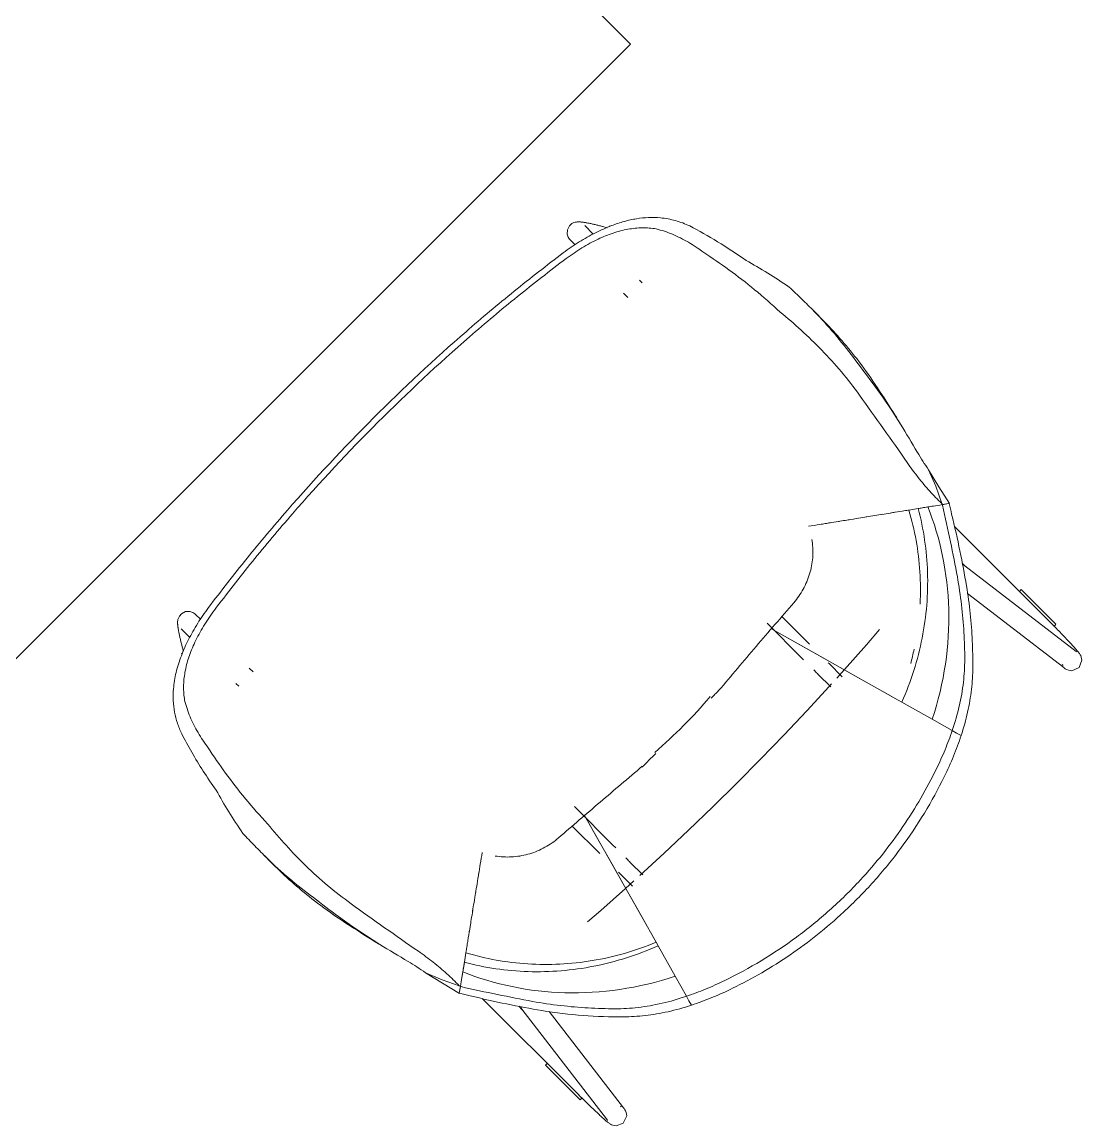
# Model space of a CAD drawing. Header units: millimetres. Extents: x 155927 to 317870, y -36033 to 97293.
# Drawn here: x 228249 to 229081, y 26475 to 27342 of the extents above; entities that cross this region are included whole.
import ezdxf

# ---------------------------------------------------------------- set-up
doc = ezdxf.new("R2010")
doc.units = ezdxf.units.MM
doc.header["$MEASUREMENT"] = 0
doc.layers.add('I-FURN', color=8, linetype='CONTINUOUS', lineweight=9)

msp = doc.modelspace()

# ---------------------------------------------------------------- linework, layer by layer
at = {"layer": 'I-FURN'}
for p, q in [((228726.91, 27324.46), (228231.93, 27819.43)), ((228231.93, 26829.48), (228726.91, 27324.46)), ((228679.11, 27181.77), (228681.03, 27183.47)), ((228681.03, 27183.47), (228682.55, 27184.24)), ((228682.55, 27184.24), (228683.66, 27184.58)), ((228683.66, 27184.58), (228684.51, 27184.74)), ((228684.51, 27184.74), (228685.18, 27184.82)), ((228685.18, 27184.82), (228685.76, 27184.86)), ((228685.76, 27184.86), (228686.28, 27184.86)), ((228686.28, 27184.86), (228686.77, 27184.86)), ((228686.77, 27184.86), (228687.24, 27184.83)), ((228687.24, 27184.83), (228687.7, 27184.8)), ((228687.7, 27184.8), (228688.16, 27184.76)), ((228688.16, 27184.76), (228688.63, 27184.72)), ((228688.63, 27184.72), (228689.1, 27184.66)), ((228689.1, 27184.66), (228689.59, 27184.6)), ((228689.59, 27184.6), (228690.09, 27184.53)), ((228690.09, 27184.53), (228690.6, 27184.45)), ((228690.6, 27184.45), (228691.12, 27184.37)), ((228691.12, 27184.37), (228691.67, 27184.28)), ((228691.67, 27184.28), (228692.22, 27184.18)), ((228692.22, 27184.18), (228692.79, 27184.07)), ((228692.79, 27184.07), (228693.38, 27183.96)), ((228693.38, 27183.96), (228693.98, 27183.85)), ((228693.98, 27183.85), (228694.59, 27183.72)), ((228694.59, 27183.72), (228695.22, 27183.6)), ((228695.22, 27183.6), (228695.86, 27183.46)), ((228695.86, 27183.46), (228696.51, 27183.32)), ((228677.52, 27178.69), (228677.36, 27175.24)), ((228677.36, 27175.24), (228678.17, 27172.8)), ((228677.52, 27178.69), (228679.11, 27181.77)), ((228697.74, 27175.3), (228691.04, 27181.99)), ((228696.51, 27183.32), (228697.17, 27183.17)), ((228697.17, 27183.17), (228697.84, 27183.02)), ((228697.84, 27183.02), (228698.52, 27182.87)), ((228698.52, 27182.87), (228699.21, 27182.71)), ((228699.21, 27182.71), (228699.91, 27182.54)), ((228699.91, 27182.54), (228700.61, 27182.37)), ((228700.61, 27182.37), (228701.32, 27182.19)), ((228701.32, 27182.19), (228702.04, 27182.02)), ((228702.04, 27182.02), (228702.76, 27181.83)), ((228702.76, 27181.83), (228703.48, 27181.65)), ((228703.48, 27181.65), (228704.2, 27181.46)), ((228704.2, 27181.46), (228704.92, 27181.27)), ((228704.92, 27181.27), (228705.12, 27181.22)), ((228708.52, 27180.3), (228705.12, 27181.22)), ((228710.31, 27181.29), (228710.45, 27181.79)), ((228678.17, 27172.8), (228679.1, 27171.38)), ((228679.1, 27171.38), (228679.73, 27170.68)), ((228679.73, 27170.68), (228683.52, 27166.89)), ((228736.12, 27136.91), (228733.93, 27139.1)), ((228721.57, 27128.84), (228724.81, 27125.6)), ((228874.95, 27110.83), (228869.01, 27116.77)), ((228916.74, 27058.67), (228924.91, 27047.36)), ((228924.91, 27047.36), (228932.08, 27036.69)), ((228932.08, 27036.69), (228938.92, 27026.08)), ((228960.93, 26990.28), (228966.65, 26977.33)), ((228969.06, 26976.99), (228960.93, 26990.28)), ((228966.65, 26977.33), (228971.18, 26963.82)), ((228977.18, 26963.68), (228969.06, 26976.99)), ((228945.38, 26958.63), (228952.76, 26959.83)), ((228952.76, 26959.83), (228956.01, 26960.35)), ((228956.01, 26960.35), (228960.33, 26961.05)), ((228960.33, 26961.05), (228966.36, 26962.03)), ((228971.76, 26962.9), (228971.18, 26963.82)), ((228971.76, 26962.9), (228977.14, 26963.77)), ((228977.12, 26963.77), (228971.78, 26962.91)), ((228971.78, 26962.91), (228971.88, 26962.42)), ((228976.54, 26963.68), (228971.82, 26962.91)), ((229055.1, 26871.84), (228981.14, 26945.79)), ((228869.56, 26934.11), (228869.35, 26935.59)), ((228987.28, 26917.03), (228989.94, 26914.36)), ((228989.47, 26914.79), (228988.3, 26915.58)), ((229076.73, 26847.58), (228989.47, 26914.79)), ((228991.45, 26893.07), (229066.96, 26834.91)), ((229032.12, 26894.8), (229033.49, 26896.17)), ((229060.8, 26868.96), (229033.53, 26896.22)), ((228371.65, 26871.89), (228371.57, 26871.21)), ((228371.81, 26872.73), (228371.65, 26871.89)), ((228372.16, 26873.85), (228371.81, 26872.73)), ((228372.93, 26875.37), (228372.16, 26873.85)), ((228374.63, 26877.29), (228372.93, 26875.37)), ((228377.7, 26878.87), (228374.63, 26877.29)), ((228377.7, 26878.87), (228381.16, 26879.04)), ((228381.16, 26879.04), (228383.59, 26878.22)), ((228383.59, 26878.22), (228385.02, 26877.29)), ((228385.02, 26877.29), (228385.71, 26876.66)), ((228389.5, 26872.88), (228385.71, 26876.66)), ((228867.48, 26853.41), (228845.8, 26875.09)), ((229059.38, 26867.54), (229055.08, 26871.85)), ((229055.32, 26871.62), (229055.1, 26871.84)), ((229056.32, 26870.62), (229055.32, 26871.62)), ((228371.54, 26870.63), (228371.53, 26870.11)), ((228371.53, 26870.11), (228371.54, 26869.62)), ((228371.57, 26871.21), (228371.54, 26870.63)), ((228371.54, 26869.62), (228371.56, 26869.16)), ((228371.56, 26869.16), (228371.59, 26868.7)), ((228371.59, 26868.7), (228371.63, 26868.23)), ((228371.63, 26868.23), (228371.68, 26867.77)), ((228371.68, 26867.77), (228371.73, 26867.29)), ((228371.73, 26867.29), (228371.8, 26866.81)), ((228371.8, 26866.81), (228371.87, 26866.31)), ((228371.87, 26866.31), (228371.94, 26865.8)), ((228371.94, 26865.8), (228372.03, 26865.27)), ((228372.03, 26865.27), (228372.12, 26864.73)), ((228372.12, 26864.73), (228372.21, 26864.17)), ((228372.21, 26864.17), (228372.32, 26863.6)), ((228372.32, 26863.6), (228372.43, 26863.01)), ((228372.43, 26863.01), (228372.55, 26862.41)), ((228374.4, 26865.35), (228381.09, 26858.66)), ((228834.2, 26869.71), (228861.24, 26842.67)), ((228837.53, 26865.44), (228937.11, 26809.33)), ((228854.25, 26856.02), (228837.53, 26865.44)), ((228922.46, 26864.88), (228912.04, 26852.82)), ((229057.31, 26869.62), (229056.32, 26870.62)), ((229058.3, 26868.62), (229057.31, 26869.62)), ((229059.28, 26867.63), (229058.3, 26868.62)), ((229060.26, 26866.64), (229059.28, 26867.63)), ((229060.75, 26868.91), (229059.38, 26867.54)), ((229061.22, 26865.65), (229060.26, 26866.64)), ((229062.18, 26864.68), (229061.22, 26865.65)), ((229063.12, 26863.71), (229062.18, 26864.68)), ((229064.04, 26862.76), (229063.12, 26863.71)), ((229064.95, 26861.82), (229064.04, 26862.76)), ((228372.55, 26862.41), (228372.67, 26861.8)), ((228372.67, 26861.8), (228372.8, 26861.17)), ((228372.8, 26861.17), (228372.93, 26860.54)), ((228372.93, 26860.54), (228373.07, 26859.89)), ((228373.07, 26859.89), (228373.22, 26859.22)), ((228373.22, 26859.22), (228373.37, 26858.55)), ((228373.37, 26858.55), (228373.53, 26857.87)), ((228373.53, 26857.87), (228373.69, 26857.18)), ((228373.69, 26857.18), (228373.85, 26856.48)), ((228373.85, 26856.48), (228374.02, 26855.78)), ((228374.02, 26855.78), (228374.2, 26855.07)), ((228374.2, 26855.07), (228374.38, 26854.36)), ((228374.38, 26854.36), (228374.56, 26853.64)), ((228875.68, 26843.94), (228854.25, 26856.02)), ((229065.85, 26860.89), (229064.95, 26861.82)), ((229066.73, 26859.98), (229065.85, 26860.89)), ((229067.58, 26859.08), (229066.73, 26859.98)), ((229068.42, 26858.21), (229067.58, 26859.08)), ((229069.23, 26857.35), (229068.42, 26858.21)), ((229070.02, 26856.51), (229069.23, 26857.35)), ((229070.79, 26855.69), (229070.02, 26856.51)), ((229071.53, 26854.9), (229070.79, 26855.69)), ((229072.24, 26854.13), (229071.53, 26854.9)), ((229072.93, 26853.39), (229072.24, 26854.13)), ((228374.54, 26845.93), (228374.57, 26845.82)), ((228374.56, 26853.64), (228374.74, 26852.92)), ((228374.61, 26845.95), (228375.11, 26846.08)), ((228374.74, 26852.92), (228374.93, 26852.2)), ((228374.93, 26852.2), (228375.12, 26851.47)), ((228375.12, 26851.47), (228375.18, 26851.28)), ((228375.18, 26851.28), (228376.09, 26847.87)), ((228912.04, 26852.82), (228894.88, 26833.44)), ((229073.59, 26852.67), (229072.93, 26853.39)), ((229074.22, 26851.98), (229073.59, 26852.67)), ((229074.82, 26851.31), (229074.22, 26851.98)), ((229075.39, 26850.68), (229074.82, 26851.31)), ((229075.93, 26850.07), (229075.39, 26850.68)), ((229076.44, 26849.49), (229075.93, 26850.07)), ((229076.91, 26848.94), (229076.44, 26849.49)), ((229076.78, 26847.54), (229076.73, 26847.58)), ((229076.93, 26847.43), (229076.78, 26847.54)), ((229077.36, 26848.41), (229076.91, 26848.94)), ((229076.99, 26847.39), (229076.93, 26847.43)), ((229077.78, 26847.91), (229077.36, 26848.41)), ((229078.17, 26847.44), (229077.78, 26847.91)), ((229078.53, 26846.98), (229078.17, 26847.44)), ((229078.88, 26846.54), (229078.53, 26846.98)), ((229079.21, 26846.09), (229078.88, 26846.54)), ((229079.53, 26845.63), (229079.21, 26846.09)), ((229079.88, 26845.1), (229079.53, 26845.63)), ((228861.97, 26841.95), (228861.24, 26842.67)), ((228862.79, 26841.13), (228861.97, 26841.95)), ((228895.25, 26832.92), (228875.68, 26843.94)), ((228882.21, 26838.68), (228882.81, 26838.07)), ((228893.1, 26827.79), (228882.81, 26838.07)), ((229065.94, 26837.11), (229065.71, 26837.4)), ((229066.12, 26836.88), (229065.94, 26837.11)), ((229066.23, 26836.73), (229066.12, 26836.88)), ((229079.14, 26835.08), (229081.23, 26840.74)), ((229080.27, 26844.39), (229079.88, 26845.1)), ((229080.76, 26843.25), (229080.27, 26844.39)), ((229081.23, 26840.74), (229080.76, 26843.25)), ((228430.79, 26831.58), (228427.78, 26834.6)), ((228871.5, 26832.41), (228870.75, 26833.16)), ((228872.23, 26831.68), (228871.5, 26832.41)), ((228872.95, 26830.97), (228872.23, 26831.68)), ((228873.64, 26830.27), (228872.95, 26830.97)), ((228874.33, 26829.59), (228873.64, 26830.27)), ((228874.33, 26829.59), (228884.18, 26819.73)), ((228894.88, 26833.44), (228888.84, 26826.72)), ((228911.95, 26823.51), (228895.25, 26832.92)), ((229067.16, 26834.75), (229066.96, 26834.91)), ((229067.61, 26834.42), (229067.16, 26834.75)), ((229068.08, 26834.1), (229067.61, 26834.42)), ((229068.62, 26833.75), (229068.08, 26834.1)), ((229069.35, 26833.35), (229068.62, 26833.75)), ((229070.57, 26832.85), (229069.35, 26833.35)), ((229073.31, 26832.43), (229070.57, 26832.85)), ((229079.14, 26835.08), (229073.31, 26832.43)), ((228417.29, 26822.46), (228419.48, 26820.27)), ((228865.23, 26801), (228882.96, 26820.24)), ((228882.96, 26820.24), (228884.74, 26822.19)), ((228924.89, 26816.22), (228911.95, 26823.51)), ((228933.43, 26811.41), (228924.89, 26816.22)), ((228937.11, 26809.33), (228933.43, 26811.41)), ((228939.81, 26807.81), (228937.11, 26809.33)), ((228937.11, 26809.33), (228939.81, 26807.81)), ((228963.7, 26794.35), (228939.81, 26807.81)), ((228939.81, 26807.81), (228963.7, 26794.35)), ((228847.19, 26781.9), (228865.23, 26801)), ((228979.41, 26785.5), (228963.7, 26794.35)), ((228963.7, 26794.35), (228979.41, 26785.5)), ((228979.41, 26785.5), (228982.92, 26783.52)), ((228979.41, 26785.5), (228982.92, 26783.52)), ((228828.87, 26762.95), (228847.19, 26781.9)), ((228982.92, 26783.52), (228986.43, 26781.55)), ((228982.92, 26783.52), (228986.43, 26781.55)), ((228810.31, 26744.19), (228828.87, 26762.95)), ((228736.23, 26757.51), (228735.94, 26756.73)), ((228791.53, 26725.65), (228810.31, 26744.19)), ((228713.72, 26695.15), (228682.9, 26725.97)), ((228772.57, 26707.36), (228791.53, 26725.65)), ((228747.06, 26619.29), (228690.95, 26718.87)), ((228690.95, 26718.87), (228700.38, 26702.14)), ((228681.3, 26710.6), (228702.99, 26688.92)), ((228753.44, 26689.35), (228772.57, 26707.36)), ((228700.38, 26702.14), (228712.45, 26680.71)), ((228713.72, 26695.15), (228714.54, 26694.33)), ((228714.54, 26694.33), (228715.36, 26693.51)), ((228439.62, 26687.39), (228445.57, 26681.44)), ((228620.8, 26687.04), (228622.28, 26686.83)), ((228723.32, 26685.55), (228724.06, 26684.81)), ((228724.06, 26684.81), (228724.79, 26684.08)), ((228724.79, 26684.08), (228725.51, 26683.37)), ((228725.51, 26683.37), (228726.2, 26682.67)), ((228726.2, 26682.67), (228726.81, 26682.07)), ((228736.66, 26672.21), (228726.81, 26682.07)), ((228734.2, 26671.65), (228753.44, 26689.35)), ((228712.45, 26680.71), (228723.48, 26661.14)), ((228718.32, 26673.58), (228717.64, 26674.26)), ((228718.32, 26673.58), (228728.61, 26663.3)), ((228722.96, 26661.51), (228729.68, 26667.55)), ((228703.58, 26644.35), (228722.96, 26661.51)), ((228723.48, 26661.14), (228732.88, 26644.45)), ((228509.04, 26631.48), (228497.72, 26639.65)), ((228693.3, 26635.48), (228703.58, 26644.35)), ((228732.88, 26644.45), (228740.18, 26631.5)), ((228519.71, 26624.31), (228509.04, 26631.48)), ((228740.18, 26631.5), (228744.99, 26622.97)), ((228530.31, 26617.47), (228519.71, 26624.31)), ((228744.99, 26622.97), (228747.06, 26619.29)), ((228747.06, 26619.29), (228748.58, 26616.58)), ((228748.58, 26616.58), (228747.06, 26619.29)), ((228748.58, 26616.58), (228762.04, 26592.7)), ((228762.04, 26592.7), (228748.58, 26616.58)), ((228596.04, 26600.39), (228596.57, 26603.63)), ((228596.57, 26603.63), (228597.76, 26611.02)), ((228579.06, 26589.74), (228566.11, 26595.47)), ((228566.11, 26595.47), (228579.41, 26587.34)), ((228594.36, 26590.03), (228595.34, 26596.07)), ((228595.34, 26596.07), (228596.04, 26600.39)), ((228592.58, 26585.21), (228579.06, 26589.74)), ((228579.41, 26587.34), (228592.72, 26579.22)), ((228762.04, 26592.7), (228770.89, 26576.98)), ((228770.89, 26576.98), (228762.04, 26592.7)), ((228593.49, 26584.64), (228592.58, 26585.21)), ((228592.62, 26579.26), (228593.49, 26584.64)), ((228593.49, 26584.61), (228592.62, 26579.27)), ((228593.48, 26584.57), (228592.62, 26579.27)), ((228593.97, 26584.51), (228593.49, 26584.61)), ((228772.87, 26573.47), (228770.89, 26576.98)), ((228772.87, 26573.47), (228770.89, 26576.98)), ((228610.6, 26575.25), (228684.56, 26501.29)), ((228642.06, 26566.42), (228639.36, 26569.12)), ((228774.85, 26569.97), (228772.87, 26573.47)), ((228774.85, 26569.97), (228772.87, 26573.47)), ((228641.6, 26566.92), (228640.81, 26568.1)), ((228641.6, 26566.92), (228708.81, 26479.67)), ((228721.49, 26489.43), (228663.25, 26565.04)), ((228660.17, 26522.86), (228687.44, 26495.6)), ((228660.22, 26522.91), (228661.59, 26524.27)), ((228684.78, 26501.07), (228684.56, 26501.29)), ((228684.58, 26501.28), (228688.85, 26497.01)), ((228685.78, 26500.07), (228684.78, 26501.07)), ((228686.78, 26499.08), (228685.78, 26500.07)), ((228687.77, 26498.09), (228686.78, 26499.08)), ((228688.85, 26497.01), (228687.48, 26495.65)), ((228688.77, 26497.11), (228687.77, 26498.09)), ((228689.76, 26496.14), (228688.77, 26497.11)), ((228690.74, 26495.17), (228689.76, 26496.14)), ((228691.71, 26494.22), (228690.74, 26495.17)), ((228692.68, 26493.28), (228691.71, 26494.22)), ((228693.63, 26492.35), (228692.68, 26493.28)), ((228694.57, 26491.44), (228693.63, 26492.35)), ((228695.5, 26490.54), (228694.57, 26491.44)), ((228696.41, 26489.67), (228695.5, 26490.54)), ((228719.28, 26490.45), (228718.99, 26490.68)), ((228719.51, 26490.27), (228719.28, 26490.45)), ((228719.66, 26490.16), (228719.51, 26490.27)), ((228697.31, 26488.81), (228696.41, 26489.67)), ((228698.19, 26487.98), (228697.31, 26488.81)), ((228699.05, 26487.16), (228698.19, 26487.98)), ((228699.88, 26486.37), (228699.05, 26487.16)), ((228700.7, 26485.6), (228699.88, 26486.37)), ((228701.49, 26484.86), (228700.7, 26485.6)), ((228702.26, 26484.15), (228701.49, 26484.86)), ((228703.01, 26483.46), (228702.26, 26484.15)), ((228703.72, 26482.8), (228703.01, 26483.46)), ((228704.42, 26482.17), (228703.72, 26482.8)), ((228705.08, 26481.57), (228704.42, 26482.17)), ((228705.72, 26481), (228705.08, 26481.57)), ((228721.32, 26477.26), (228723.96, 26483.08)), ((228721.64, 26489.23), (228721.49, 26489.43)), ((228721.97, 26488.78), (228721.64, 26489.23)), ((228722.3, 26488.31), (228721.97, 26488.78)), ((228722.64, 26487.77), (228722.3, 26488.31)), ((228723.04, 26487.04), (228722.64, 26487.77)), ((228723.55, 26485.82), (228723.04, 26487.04)), ((228723.96, 26483.08), (228723.55, 26485.82)), ((228706.32, 26480.46), (228705.72, 26481)), ((228706.9, 26479.96), (228706.32, 26480.46)), ((228707.46, 26479.48), (228706.9, 26479.96)), ((228707.98, 26479.03), (228707.46, 26479.48)), ((228708.48, 26478.61), (228707.98, 26479.03)), ((228708.96, 26478.22), (228708.48, 26478.61)), ((228708.85, 26479.62), (228708.81, 26479.67)), ((228708.97, 26479.46), (228708.85, 26479.62)), ((228709.41, 26477.86), (228708.96, 26478.22)), ((228709.01, 26479.4), (228708.97, 26479.46)), ((228709.86, 26477.52), (228709.41, 26477.86)), ((228710.3, 26477.19), (228709.86, 26477.52)), ((228710.77, 26476.86), (228710.3, 26477.19)), ((228711.3, 26476.52), (228710.77, 26476.86)), ((228712, 26476.12), (228711.3, 26476.52)), ((228713.15, 26475.63), (228712, 26476.12)), ((228715.65, 26475.17), (228713.15, 26475.63)), ((228721.32, 26477.26), (228715.65, 26475.17))]:
    msp.add_line(p, q, dxfattribs=at)
msp.add_arc((228501.8, 27054.59), 376.15, 310.47067, 319.87406, dxfattribs=at)
for centre, major_axis, ratio, start_param, end_param in [((224656.17, 25309.58), (4235.43, -4235.43), 0.743145, 1.263009, 1.26499), ((224412.6, 24255.23), (-3756.55, -3756.55), 0.981627, 2.896316, 2.901258), ((229478.12, 26923.56), (411.51, -411.51), 0.743145, 3.994777, 4.011317), ((230246.81, 30900.22), (4235.43, -4235.43), 0.743145, 5.018195, 5.020176), ((231301.16, 31143.79), (-3756.55, -3756.55), 0.981627, 0.240335, 0.245277), ((228632.83, 26078.27), (411.51, -411.51), 0.743145, 2.271868, 2.288409)]:
    msp.add_ellipse(centre, major_axis=major_axis, ratio=ratio, start_param=start_param, end_param=end_param, dxfattribs=at)
for points, knots in [([(228712.13, 27181.91), (228715.44, 27183.19), (228721.99, 27185.38), (228734.94, 27188.23), (228748.55, 27188.74), (228762.36, 27186.16), (228769.79, 27183.38), (228773.41, 27181.65)], [-1, -1, -1, -1, -0.85, -0.7, -0.4, -0.2, 0, 0, 0, 0]), ([(228395.87, 26882.15), (228405.65, 26895.16), (228425.73, 26920.88), (228468.06, 26971.27), (228524.58, 27031.81), (228585.12, 27088.33), (228635.5, 27130.66), (228661.23, 27150.74), (228674.24, 27160.52)], [-1, -1, -1, -1, -0.875, -0.75, -0.5, -0.25, -0.125, 0, 0, 0, 0]), ([(228676.46, 27156.03), (228663.56, 27146.33), (228638.03, 27126.42), (228588.06, 27084.45), (228528, 27028.39), (228471.94, 26968.33), (228429.97, 26918.35), (228410.06, 26892.83), (228400.37, 26879.93)], [-1, -1, -1, -1, -0.875, -0.75, -0.5, -0.25, -0.125, 0, 0, 0, 0]), ([(228954.22, 26884.88), (228954.64, 26893.34), (228954.48, 26918.62), (228950.05, 26943.08), (228945.38, 26958.63)], [0.4999878, 0.4999878, 0.4999878, 0.4999878, 0.6666667, 1, 1, 1, 1]), ([(228882.55, 26948.45), (228885.16, 26948.88), (228888.03, 26949.34), (228890.85, 26949.8), (228891.13, 26949.84)], [-0.85714286, -0.85714286, -0.85714286, -0.85714286, -0.78571429, -0.77790979, -0.77790979, -0.77790979, -0.77790979]), ([(228891.13, 26949.84), (228891.18, 26949.85), (228893.12, 26950.17), (228895.65, 26950.58), (228898.08, 26950.97), (228898.68, 26951.07)], [-0.78716796, -0.78716796, -0.78716796, -0.78716796, -0.78571429, -0.73214286, -0.71428571, -0.71428571, -0.71428571, -0.71428571]), ([(228875.63, 26947.33), (228877.02, 26947.56), (228879.72, 26947.99), (228882.38, 26948.43), (228883.66, 26948.63)], [-0.93070121, -0.93070121, -0.93070121, -0.93070121, -0.89285714, -0.85714286, -0.85714286, -0.85714286, -0.85714286]), ([(228374.48, 26844.26), (228372.77, 26839.85), (228370.02, 26831.15), (228367.6, 26816.14), (228368.28, 26802.82), (228371.23, 26791.23), (228373.45, 26785.7), (228374.74, 26782.98)], [0, 0, 0, 0, 0.2, 0.4, 0.7, 0.85, 1, 1, 1, 1]), ([(228800.97, 26589.34), (228810.62, 26594.03), (228829.68, 26604.4), (228857.37, 26622.86), (228883.54, 26644.1), (228912.57, 26672.58), (228936.4, 26702.55), (228955.15, 26732.42), (228963.3, 26747.7), (228967.05, 26755.43)], [-1, -1, -1, -1, -0.861111, -0.722222, -0.583333, -0.444444, -0.222222, -0.111111, 0, 0, 0, 0]), ([(228973.21, 26749.27), (228968.49, 26739.63), (228958.06, 26720.6), (228939.56, 26692.96), (228918.3, 26666.82), (228889.83, 26637.8), (228859.9, 26613.95), (228830.08, 26595.14), (228814.83, 26586.95), (228807.12, 26583.18)], [-1, -1, -1, -1, -0.861111, -0.722222, -0.583333, -0.444444, -0.222222, -0.111111, 0, 0, 0, 0]), ([(228597.76, 26611.02), (228597.85, 26611.54), (228598.12, 26613.21), (228598.77, 26617.22), (228599.31, 26620.56), (228599.55, 26622.02)], [-1, -1, -1, -1, -0.8928571, -0.7857143, -0.7142857, -0.7142857, -0.7142857, -0.7142857]), ([(228600.62, 26628.66), (228600.57, 26628.34), (228600.31, 26626.73), (228599.93, 26624.37), (228599.63, 26622.52), (228599.51, 26621.81)], [0.6118408, 0.6118408, 0.6118408, 0.6118408, 0.625, 0.6785714, 0.7142857, 0.7142857, 0.7142857, 0.7142857])]:
    msp.add_open_spline(points, degree=3, knots=knots, dxfattribs=at)
for points in [[(228674.24, 27160.52), (228678.34, 27163.6), (228686.62, 27169.29), (228699.4, 27176.49), (228707.88, 27180.27), (228712.13, 27181.91)], [(228747.06, 27179.33), (228743.52, 27179.94), (228736.31, 27180.49), (228724.95, 27179.39), (228713.28, 27176.36), (228705.46, 27173.17), (228701.51, 27171.3)], [(228784.39, 27160.91), (228780.47, 27163.83), (228772.49, 27169.1), (228760.13, 27175.48), (228751.48, 27178.26), (228747.06, 27179.33)], [(228773.41, 27181.65), (228780.64, 27177.95), (228795.27, 27169.72), (228810.15, 27159.86), (228817.64, 27154.55)], [(228701.51, 27171.3), (228697.25, 27169.27), (228688.82, 27164.69), (228680.55, 27159.09), (228676.46, 27156.03)], [(228844.32, 27114.03), (228837.72, 27120.23), (228824.46, 27132.01), (228804.17, 27147.44), (228790.95, 27156.64), (228784.39, 27160.91)], [(228817.64, 27154.55), (228823.32, 27151.45), (228834.66, 27144.85), (228845.95, 27137.49), (228851.58, 27133.64)], [(228851.58, 27133.64), (228854.85, 27130.59), (228861.37, 27124.37), (228867.89, 27117.9), (228871.15, 27114.61)], [(228906.78, 27048.71), (228902.19, 27055.07), (228892.65, 27067.36), (228877.24, 27084.39), (228861.01, 27099.94), (228849.93, 27109.49), (228844.32, 27114.03)], [(228871.15, 27114.61), (228876.63, 27109.1), (228887.1, 27097.38), (228902.06, 27078.41), (228911.83, 27065.29), (228916.74, 27058.67)], [(228877.47, 27108.3), (228875.38, 27110.4), (228873.28, 27112.5), (228871.17, 27114.59)], [(228904.47, 27077.53), (228900.21, 27082.96), (228891.48, 27093.54), (228882.24, 27103.5), (228877.47, 27108.3)], [(228932.8, 27035.96), (228928.27, 27043.17), (228919.11, 27057.39), (228909.47, 27070.97), (228904.47, 27077.53)], [(228944.15, 26995.93), (228938.01, 27004.79), (228925.64, 27022.45), (228913.1, 27039.98), (228906.78, 27048.71)], [(228952.15, 27003.93), (228953.54, 27001.57), (228956.4, 26996.94), (228959.4, 26992.47), (228960.93, 26990.28)], [(228971.18, 26963.82), (228967.98, 26966.88), (228961.69, 26973.37), (228952.64, 26984.19), (228946.92, 26991.93), (228944.15, 26995.93)], [(228934.37, 26956.85), (228937.29, 26957.32), (228942.16, 26958.11), (228944.67, 26958.52), (228945.38, 26958.63)], [(228939.81, 26807.81), (228947.1, 26824.08), (228957.82, 26857.95), (228962, 26909.96), (228957.04, 26943.65), (228952.76, 26959.83)], [(228952.76, 26959.83), (228953.67, 26959.97), (228954.75, 26960.15), (228956.01, 26960.35)], [(228956.01, 26960.35), (228957.27, 26960.56), (228958.71, 26960.79), (228960.33, 26961.05)], [(228960.33, 26961.05), (228961.44, 26961.23), (228962.94, 26961.48), (228964.85, 26961.78)], [(228963.7, 26794.35), (228973.27, 26823.06), (228981.69, 26881.99), (228970.13, 26936.46), (228960.33, 26961.05)], [(228964.85, 26961.78), (228966.76, 26962.09), (228969.06, 26962.47), (228971.76, 26962.9)], [(228976.53, 26963.68), (228974.68, 26963.38), (228972.96, 26963.1), (228971.82, 26962.91)], [(228971.88, 26962.42), (228974.08, 26952.72), (228978.18, 26933.63), (228981.77, 26915.25), (228983.48, 26906.28)], [(228897.81, 26950.93), (228900.59, 26951.38), (228903.3, 26951.81), (228905.93, 26952.24)], [(228905.93, 26952.24), (228908.19, 26952.61), (228910.39, 26952.96), (228912.52, 26953.31)], [(228911.9, 26953.21), (228914.28, 26953.59), (228916.59, 26953.97), (228918.8, 26954.33)], [(228918.78, 26954.32), (228920.83, 26954.65), (228922.8, 26954.97), (228924.68, 26955.28)], [(228924.28, 26955.21), (228926.65, 26955.6), (228928.8, 26955.94), (228930.83, 26956.27)], [(228930.91, 26956.29), (228932.21, 26956.5), (228933.44, 26956.7), (228934.58, 26956.88)], [(228990.63, 26899.13), (228989.12, 26908.03), (228985.72, 26926.35), (228981.41, 26945.54), (228978.99, 26955.31)], [(228866.55, 26945.86), (228869.61, 26946.36), (228872.63, 26946.85), (228875.62, 26947.33)], [(228855.07, 26885.89), (228857.9, 26889.17), (228862.88, 26896.32), (228867.95, 26908.32), (228870.4, 26921.11), (228870.16, 26929.81), (228869.56, 26934.11)], [(228983.48, 26906.28), (228984.79, 26898.87), (228986.97, 26884.19), (228988.85, 26862.6), (228989.26, 26848.45), (228989.24, 26841.43)], [(228995.59, 26835.08), (228995.66, 26842.02), (228995.39, 26856.02), (228993.79, 26877.32), (228991.83, 26891.81), (228990.63, 26899.13)], [(228395.87, 26882.15), (228392.79, 26878.05), (228387.1, 26869.77), (228379.91, 26856.99), (228376.12, 26848.51), (228374.48, 26844.26)], [(228796.14, 26816.93), (228805.98, 26828.55), (228825.64, 26851.66), (228845.27, 26874.52), (228855.07, 26885.89)], [(228385.1, 26854.88), (228387.13, 26859.14), (228391.7, 26867.58), (228397.31, 26875.84), (228400.37, 26879.93)], [(228377.07, 26809.33), (228376.46, 26812.87), (228375.9, 26820.08), (228377.01, 26831.44), (228380.04, 26843.11), (228383.22, 26850.93), (228385.1, 26854.88)], [(228946.86, 26838.11), (228947.85, 26841.84), (228948.71, 26845.59), (228949.5, 26849.34)], [(228989.24, 26841.43), (228989.26, 26835.54), (228988.54, 26823.54), (228985.38, 26804.76), (228981.65, 26791.97), (228979.41, 26785.5)], [(228986.43, 26781.55), (228988.47, 26787.75), (228991.9, 26800), (228994.84, 26817.98), (228995.56, 26829.46), (228995.59, 26835.08)], [(228790.3, 26811.09), (228792.25, 26813.04), (228794.2, 26814.99), (228796.14, 26816.93)], [(228395.49, 26772.01), (228392.56, 26775.92), (228387.3, 26783.89), (228380.94, 26796.21), (228378.14, 26804.89), (228377.07, 26809.33)], [(228967.05, 26755.43), (228969.5, 26760.47), (228974.01, 26770.54), (228977.75, 26780.53), (228979.41, 26785.5)], [(228374.74, 26782.98), (228377.24, 26778.21), (228382.59, 26768.56), (228391.45, 26753.63), (228398.25, 26743.72), (228401.84, 26738.76)], [(228986.43, 26781.55), (228984.68, 26776.22), (228980.72, 26765.5), (228975.85, 26754.68), (228973.21, 26749.27)], [(228442.37, 26712.08), (228436.16, 26718.67), (228424.38, 26731.93), (228408.96, 26752.22), (228399.76, 26765.44), (228395.49, 26772.01)], [(228735.94, 26756.73), (228739.58, 26760.37), (228743.22, 26764.01), (228746.86, 26767.65)], [(228670.5, 26701.32), (228681.34, 26710.67), (228703.14, 26729.39), (228725.16, 26748.13), (228736.23, 26757.51)], [(228401.84, 26738.76), (228404.94, 26733.09), (228411.53, 26721.76), (228418.89, 26710.45), (228422.76, 26704.82)], [(228507.68, 26649.61), (228501.32, 26654.2), (228489.04, 26663.75), (228472, 26679.15), (228456.45, 26695.38), (228446.91, 26706.46), (228442.37, 26712.08)], [(228441.78, 26685.24), (228438.49, 26688.51), (228432.02, 26695.02), (228425.8, 26701.55), (228422.76, 26704.82)], [(228622.28, 26686.83), (228626.57, 26686.24), (228635.27, 26685.99), (228648.06, 26688.43), (228660.06, 26693.5), (228667.22, 26698.49), (228670.5, 26701.32)], [(228609.06, 26680.77), (228609.55, 26683.76), (228610.04, 26686.78), (228610.53, 26689.85)], [(228497.72, 26639.65), (228491.11, 26644.57), (228477.98, 26654.33), (228459.01, 26669.29), (228447.29, 26679.76), (228441.78, 26685.24)], [(228441.8, 26685.22), (228443.89, 26683.12), (228445.99, 26681.02), (228448.09, 26678.93)], [(228609.06, 26680.76), (228608.62, 26678.06), (228608.19, 26675.38), (228607.76, 26672.74)], [(228448.09, 26678.93), (228452.89, 26674.15), (228462.85, 26664.91), (228473.44, 26656.18), (228478.86, 26651.93)], [(228606.55, 26665.27), (228607.01, 26668.08), (228607.47, 26670.92), (228607.94, 26673.84)], [(228606.55, 26665.27), (228606.14, 26662.71), (228605.73, 26660.19), (228605.33, 26657.72)], [(228604.15, 26650.45), (228604.58, 26653.09), (228605.02, 26655.82), (228605.47, 26658.58)], [(228478.86, 26651.93), (228485.42, 26646.92), (228499, 26637.29), (228513.22, 26628.12), (228520.43, 26623.59)], [(228560.47, 26612.25), (228551.61, 26618.39), (228533.95, 26630.75), (228516.42, 26643.29), (228507.68, 26649.61)], [(228604.15, 26650.45), (228603.79, 26648.2), (228603.43, 26646), (228603.08, 26643.87)], [(228601.99, 26637.14), (228602.37, 26639.49), (228602.77, 26641.94), (228603.19, 26644.49)], [(228600.62, 26628.63), (228600.8, 26629.75), (228600.99, 26630.91), (228601.18, 26632.11)], [(228601.99, 26637.13), (228601.69, 26635.25), (228601.39, 26633.44), (228601.11, 26631.71)], [(228592.58, 26585.21), (228589.51, 26588.41), (228583.03, 26594.71), (228572.2, 26603.75), (228564.46, 26609.48), (228560.47, 26612.25)], [(228596.57, 26603.63), (228612.74, 26599.35), (228646.44, 26594.39), (228698.44, 26598.57), (228732.31, 26609.29), (228748.58, 26616.58)], [(228597.76, 26611.02), (228613.31, 26606.35), (228645.94, 26600.45), (228697.03, 26602.96), (228730.75, 26612.54), (228747.06, 26619.29)], [(228552.47, 26604.25), (228554.82, 26602.85), (228559.45, 26599.99), (228563.92, 26597), (228566.11, 26595.47)], [(228596.57, 26603.63), (228596.42, 26602.73), (228596.25, 26601.65), (228596.04, 26600.39)], [(228595.34, 26596.07), (228595.16, 26594.96), (228594.92, 26593.45), (228594.61, 26591.55)], [(228596.04, 26600.39), (228595.84, 26599.13), (228595.6, 26597.69), (228595.34, 26596.07)], [(228595.34, 26596.07), (228619.93, 26586.26), (228674.4, 26574.7), (228733.33, 26583.12), (228762.04, 26592.7)], [(228594.61, 26591.54), (228594.3, 26589.64), (228593.93, 26587.33), (228593.49, 26584.64)], [(228770.89, 26576.98), (228775.86, 26578.64), (228785.86, 26582.38), (228795.93, 26586.9), (228800.97, 26589.34)], [(228592.62, 26579.27), (228592.96, 26581.38), (228593.25, 26583.15), (228593.48, 26584.58)], [(228650.11, 26572.91), (228641.13, 26574.62), (228622.74, 26578.22), (228603.66, 26582.31), (228593.97, 26584.51)], [(228601.08, 26577.4), (228610.8, 26574.99), (228629.94, 26570.7), (228648.32, 26567.29), (228657.27, 26565.76)], [(228770.89, 26576.98), (228764.43, 26574.75), (228751.63, 26571.01), (228732.85, 26567.85), (228720.85, 26567.14), (228714.96, 26567.15)], [(228807.12, 26583.18), (228801.71, 26580.54), (228790.89, 26575.67), (228780.17, 26571.71), (228774.85, 26569.97)], [(228714.96, 26567.15), (228707.95, 26567.14), (228693.8, 26567.54), (228672.18, 26569.42), (228657.51, 26571.6), (228650.11, 26572.91)], [(228721.31, 26560.8), (228726.94, 26560.83), (228738.41, 26561.55), (228756.39, 26564.49), (228768.65, 26567.92), (228774.85, 26569.97)], [(228657.27, 26565.76), (228668.27, 26563.98), (228689.95, 26561.37), (228710.97, 26560.68), (228721.31, 26560.8)]]:
    msp.add_open_spline(points, degree=3, dxfattribs=at)

doc.saveas('drawing.dxf')
